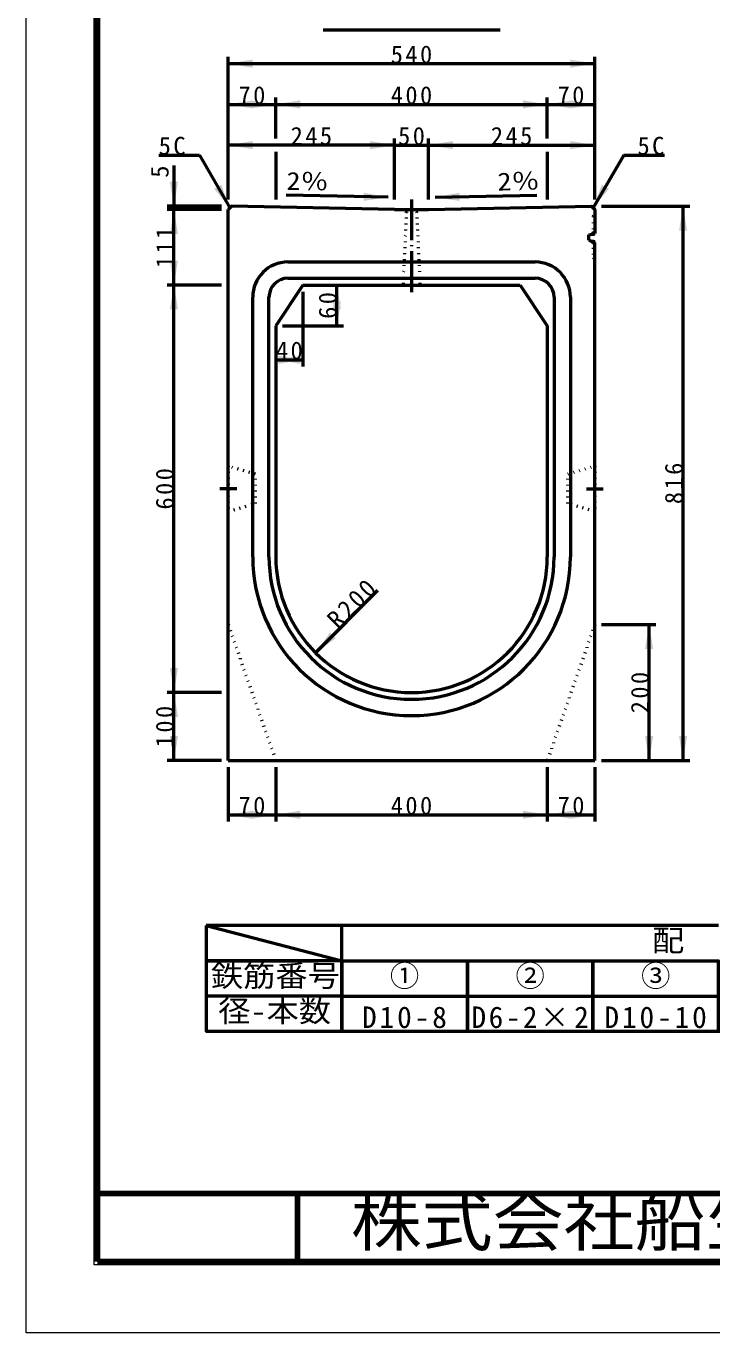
# Model space of a CAD drawing. Units: millimetres, scale not verified. Extents: x -2102 to 2102, y -1485 to 1485.
# Drawn here: x -2102 to -1092, y -1485 to 439 of the extents above; entities that cross this region are included whole.
import ezdxf
from ezdxf.enums import TextEntityAlignment as Align

# ---------------------------------------------------------------- set-up
doc = ezdxf.new("R2010")
doc.units = ezdxf.units.MM
doc.header["$LTSCALE"] = 5
doc.header["$PDMODE"] = 32
doc.header["$PDSIZE"] = 2.5
doc.linetypes.add('DOTTED', pattern=[1.75, 0.25, -1.5])
doc.linetypes.add('LONG_DASHED_DOTTED', pattern=[15.25, 12, -1.5, 0.25, -1.5])
doc.layers.add('0-0_V-nasSTD', color=7, linetype='Continuous', lineweight=35)
doc.layers.add('0-1_0', color=7, linetype='Continuous', lineweight=50)
doc.styles.add('ＭＳ ゴシック', font='')
doc.styles.get('ＭＳ ゴシック').set_extended_font_data('MS Gothic')

msp = doc.modelspace()

# ---------------------------------------------------------------- linework, layer by layer
at = {"layer": '0-0_V-nasSTD', "lineweight": 100}
for p, q in [((-1997.5, 1380), (-1997.5, -1380)), ((-1702.5, -1280), (-1702.5, -1380)), ((-1997.5, -1380), (1997.5, -1380))]:
    msp.add_line(p, q, dxfattribs=at)
at = {"layer": '0-0_V-nasSTD', "lineweight": 50}
for p, q in [((-1734.724, 253.874), (-1734.724, 183.874)), ((-1334.724, 253.874), (-1334.724, 183.874)), ((-1837.5, -885), (-1637.5, -937)), ((-1452.5, -885), (-1637.5, -885)), ((-1267.5, -885), (-1452.5, -885)), ((-1082.5, -885), (-1267.5, -885)), ((-1837.5, -937), (-1837.5, -989)), ((-1637.5, -937), (-1452.5, -937)), ((-1452.5, -937), (-1267.5, -937)), ((-1267.5, -937), (-1082.5, -937))]:
    msp.add_line(p, q, dxfattribs=at)
at = {"layer": '0-0_V-nasSTD', "lineweight": 18}
for points in [[(-2102.5, -1485), (-2102.5, 1485), (2102.5, 1485), (2102.5, -1485)], [(-2002.5, -1385), (-2002.5, 1385), (2002.5, 1385), (2002.5, -1385)]]:
    msp.add_lwpolyline(points, close=True, dxfattribs=at)
at = {"layer": '0-0_V-nasSTD', "lineweight": 50}
for points in [[(-1837.5, -885), (-1837.5, -937), (-1672.5, -937)], [(-1637.5, -937), (-1637.5, -885), (-1837.5, -885)], [(-1637.5, -989), (-1637.5, -937), (-1837.5, -937)], [(-1637.5, -937), (-1637.5, -989), (-1452.5, -989), (-1452.5, -937), (-1452.5, -989), (-1267.5, -989), (-1267.5, -937), (-1267.5, -989), (-1082.5, -989), (-1082.5, -937), (-1082.5, -989), (-897.5, -989)], [(-1637.5, -989), (-1637.5, -1041), (-1452.5, -1041), (-1452.5, -989), (-1452.5, -1041), (-1267.5, -1041), (-1267.5, -989), (-1267.5, -1041), (-1082.5, -1041), (-1082.5, -989), (-1082.5, -1041), (-897.5, -1041)]]:
    msp.add_lwpolyline(points, dxfattribs=at)
msp.add_lwpolyline([(-1837.5, -989), (-1837.5, -1041), (-1637.5, -1041), (-1637.5, -989)], close=True, dxfattribs=at)
at = {"layer": '0-0_V-nasSTD'}
for points in [[(-1804.724, 383.874), (-1768.724, 377.874), (-1768.724, 389.874)], [(-1300.724, 377.874), (-1300.724, 389.874), (-1264.724, 383.874)], [(-1804.724, 323.874), (-1768.724, 317.874), (-1768.724, 329.874)], [(-1770.724, 317.874), (-1770.724, 329.874), (-1734.724, 323.874)], [(-1734.724, 323.874), (-1698.724, 317.874), (-1698.724, 329.874)], [(-1370.724, 317.874), (-1370.724, 329.874), (-1334.724, 323.874)], [(-1334.724, 323.874), (-1298.724, 317.874), (-1298.724, 329.874)], [(-1300.724, 317.874), (-1300.724, 329.874), (-1264.724, 323.874)], [(-1804.724, 263.874), (-1768.724, 257.874), (-1768.724, 269.874)], [(-1595.724, 257.874), (-1595.724, 269.874), (-1559.724, 263.874)], [(-1509.724, 263.874), (-1473.724, 257.874), (-1473.724, 269.874)], [(-1300.724, 257.874), (-1300.724, 269.874), (-1264.724, 263.874)], [(-1890.724, 209.874), (-1884.724, 173.874), (-1878.724, 209.874)], [(-1825.42, 199.551), (-1815.028, 205.551), (-1802.224, 171.374)], [(-1605.455, 181.841), (-1605.205, 193.838), (-1569.338, 187.09)], [(-1500.11, 187.09), (-1464.242, 193.838), (-1463.992, 181.841)], [(-1267.224, 171.374), (-1254.42, 205.551), (-1244.028, 199.551)], [(-1140.724, 137.874), (-1134.724, 173.874), (-1128.724, 137.874)], [(-1890.724, 132.874), (-1884.724, 168.874), (-1878.724, 132.874)], [(-1890.724, 93.874), (-1884.724, 57.874), (-1878.724, 93.874)], [(-1890.724, 21.874), (-1884.724, 57.874), (-1878.724, 21.874)], [(-1650.724, 21.874), (-1644.724, 57.874), (-1638.724, 21.874)], [(-1650.724, 33.874), (-1644.724, -2.126), (-1638.724, 33.874)], [(-1734.724, -52.126), (-1698.724, -58.126), (-1698.724, -46.126)], [(-1730.724, -58.126), (-1730.724, -46.126), (-1694.724, -52.126)], [(-1190.724, -478.126), (-1184.724, -442.126), (-1178.724, -478.126)], [(-1676.145, -483.547), (-1654.932, -453.849), (-1646.447, -462.334)], [(-1890.724, -506.126), (-1884.724, -542.126), (-1878.724, -506.126)], [(-1890.724, -578.126), (-1884.724, -542.126), (-1878.724, -578.126)], [(-1890.724, -606.126), (-1884.724, -642.126), (-1878.724, -606.126)], [(-1190.724, -606.126), (-1184.724, -642.126), (-1178.724, -606.126)], [(-1140.724, -606.126), (-1134.724, -642.126), (-1128.724, -606.126)], [(-1804.724, -722.126), (-1768.724, -728.126), (-1768.724, -716.126)], [(-1770.724, -728.126), (-1770.724, -716.126), (-1734.724, -722.126)], [(-1734.724, -722.126), (-1698.724, -728.126), (-1698.724, -716.126)], [(-1370.724, -728.126), (-1370.724, -716.126), (-1334.724, -722.126)], [(-1334.724, -722.126), (-1298.724, -728.126), (-1298.724, -716.126)], [(-1300.724, -728.126), (-1300.724, -716.126), (-1264.724, -722.126)]]:
    msp.add_solid(points, dxfattribs=at)
at = {"layer": '0-1_0'}
for p, q in [((-1665.127, 433.874), (-1404.321, 433.874)), ((-1804.724, 183.874), (-1804.724, 393.874)), ((-1264.724, 183.874), (-1264.724, 393.874)), ((-1804.724, 383.874), (-1264.724, 383.874)), ((-1734.724, 273.874), (-1734.724, 333.874)), ((-1334.724, 273.874), (-1334.724, 333.874)), ((-1559.724, 183.874), (-1559.724, 273.874)), ((-1509.724, 183.874), (-1509.724, 273.874)), ((-1559.724, 263.874), (-1804.724, 263.874)), ((-1559.724, 263.874), (-1509.724, 263.874)), ((-1509.724, 263.874), (-1264.724, 263.874)), ((-1907.224, 249.316), (-1847.224, 249.316)), ((-1884.724, 233.874), (-1884.724, 173.874)), ((-1847.224, 249.316), (-1802.224, 171.374)), ((-1222.224, 249.316), (-1267.224, 171.374)), ((-1222.224, 249.316), (-1162.224, 249.316)), ((-1814.724, 173.874), (-1894.724, 173.874)), ((-1884.724, 168.874), (-1884.724, 173.874)), ((-1569.338, 187.09), (-1719.306, 190.214)), ((-1500.11, 187.09), (-1350.142, 190.214)), ((-1254.724, 173.874), (-1124.724, 173.874)), ((-1134.724, -642.126), (-1134.724, 173.874)), ((-1814.724, 168.874), (-1894.724, 168.874)), ((-1884.724, 57.874), (-1884.724, 168.874)), ((-1804.724, -642.126), (-1804.724, 168.874)), ((-1559.724, 168.874), (-1509.724, 168.874)), ((-1264.724, 168.874), (-1264.724, 133.889)), ((-1273.724, 131.874), (-1264.724, 133.889)), ((-1273.724, 123.874), (-1273.724, 131.874)), ((-1273.724, 123.874), (-1264.724, 120.516)), ((-1264.724, -642.126), (-1264.724, 120.516)), ((-1716.724, 91.874), (-1352.724, 91.874)), ((-1814.724, 57.874), (-1894.724, 57.874)), ((-1694.724, 57.874), (-1734.724, -2.126)), ((-1716.724, 67.874), (-1352.724, 67.874)), ((-1694.724, 57.874), (-1374.724, 57.874)), ((-1644.724, -2.126), (-1644.724, 57.874)), ((-1547.224, 57.874), (-1522.224, 57.874)), ((-1374.724, 57.874), (-1334.724, -2.126)), ((-1768.724, 7.874), (-1768.724, 39.874)), ((-1744.724, 7.874), (-1744.724, 39.874)), ((-1694.724, 47.874), (-1694.724, -62.126)), ((-1324.724, 39.874), (-1324.724, 7.874)), ((-1300.724, 39.874), (-1300.724, 7.874)), ((-1768.724, -342.126), (-1768.724, 7.874)), ((-1744.724, -342.126), (-1744.724, 7.874)), ((-1324.724, 7.874), (-1324.724, -342.126)), ((-1300.724, 7.874), (-1300.724, -342.126)), ((-1734.724, -2.126), (-1734.724, -342.126)), ((-1724.724, -2.126), (-1634.724, -2.126)), ((-1334.724, -2.126), (-1334.724, -342.126)), ((-1734.724, -52.126), (-1694.724, -52.126)), ((-1676.145, -483.547), (-1584.221, -391.623)), ((-1254.724, -442.126), (-1174.724, -442.126)), ((-1184.724, -642.126), (-1184.724, -442.126)), ((-1814.724, -542.126), (-1894.724, -542.126)), ((-1814.724, -642.126), (-1894.724, -642.126)), ((-1804.724, -642.126), (-1264.724, -642.126)), ((-1804.724, -652.126), (-1804.724, -732.126)), ((-1734.724, -652.126), (-1734.724, -732.126)), ((-1334.724, -652.126), (-1334.724, -732.126)), ((-1264.724, -652.126), (-1264.724, -732.126)), ((-1254.724, -642.126), (-1124.724, -642.126)), ((-1804.724, -722.126), (-1734.724, -722.126)), ((-1734.724, -722.126), (-1334.724, -722.126)), ((-1334.724, -722.126), (-1264.724, -722.126))]:
    msp.add_line(p, q, dxfattribs=at)
at = {"layer": '0-1_0', "linetype": 'LONG_DASHED_DOTTED'}
for p, q in [((-1534.724, 183.874), (-1534.724, 42.874)), ((-1792.224, -242.126), (-1817.224, -242.126)), ((-1277.224, -242.126), (-1252.224, -242.126))]:
    msp.add_line(p, q, dxfattribs=at)
at = {"layer": '0-1_0', "linetype": 'DOTTED'}
for p, q in [((-1542.224, 165.874), (-1547.224, 57.874)), ((-1527.224, 165.874), (-1522.224, 57.874)), ((-1267.024, 158.874), (-1264.724, 161.174)), ((-1267.024, 158.874), (-1267.024, 133.374)), ((-1304.724, -220.626), (-1264.724, -208.626)), ((-1264.724, -208.626), (-1264.724, -275.626)), ((-1304.724, -263.626), (-1304.724, -220.626)), ((-1264.724, -275.626), (-1304.724, -263.626)), ((-1804.724, -442.126), (-1734.724, -642.126)), ((-1264.724, -442.126), (-1334.724, -642.126))]:
    msp.add_line(p, q, dxfattribs=at)
at = {"layer": '0-1_0', "lineweight": 100}
msp.add_line((-1997.5, -1280), (1997.5, -1280), dxfattribs=at)
at = {"layer": '0-1_0'}
for points in [[(-1804.724, 323.874), (-1734.724, 323.874), (-1334.724, 323.874), (-1264.724, 323.874)], [(-1559.724, 168.874), (-1799.724, 173.874), (-1804.724, 168.874)], [(-1509.724, 168.874), (-1269.724, 173.874), (-1264.724, 168.874)], [(-1884.724, -642.126), (-1884.724, -542.126), (-1884.724, 57.874)]]:
    msp.add_lwpolyline(points, dxfattribs=at)
at = {"layer": '0-1_0', "linetype": 'DOTTED'}
for points in [[(-1542.224, 165.874), (-1545.224, 168.874), (-1524.224, 168.874)], [(-1542.224, 165.874), (-1527.224, 165.874), (-1524.224, 168.874)], [(-1267.024, 121.374), (-1267.024, 98.874), (-1264.724, 96.574)]]:
    msp.add_lwpolyline(points, dxfattribs=at)
msp.add_lwpolyline([(-1764.724, -220.626), (-1804.724, -208.626), (-1804.724, -275.626), (-1764.724, -263.626)], close=True, dxfattribs=at)
at = {"layer": '0-1_0'}
for centre, radius, start, end in [((-1716.724, 39.874), 52, 90, 180), ((-1352.724, 39.874), 52, 0, 90), ((-1716.724, 39.874), 28, 90, 180), ((-1352.724, 39.874), 28, 0, 90), ((-1534.724, -342.126), 234, 180, 270), ((-1534.724, -342.126), 210, 180, 270), ((-1534.724, -342.126), 200, 180, 270), ((-1534.724, -342.126), 200, 270, 0), ((-1534.724, -342.126), 210, 270, 0), ((-1534.724, -342.126), 234, 270, 0)]:
    msp.add_arc(centre, radius, start, end, dxfattribs=at)
for p in [(-1267.024, 133.374), (-1267.024, 121.374)]:
    msp.add_point(p, dxfattribs=at)

# ---------------------------------------------------------------- texts
at = {"layer": '0-0_V-nasSTD', "style": 'ＭＳ ゴシック'}
msp.add_text('5', height=26.39, rotation=90, dxfattribs=at).set_placement((-1884.724, 215.874), align=Align.BOTTOM_LEFT)
at = {"layer": '0-0_V-nasSTD', "style": 'ＭＳ ゴシック', "width": 1.15}
for rotation, p in [(358.807, (-1719.306, 190.214)), (1.193, (-1407.73, 189.014))]:
    msp.add_text('2％', height=26.39, rotation=rotation, dxfattribs=at).set_placement(p, align=Align.BOTTOM_LEFT)
at = {"layer": '0-0_V-nasSTD', "style": 'ＭＳ ゴシック', "width": 1.1}
for s, height, p in [('配\u3000\u3000\u3000\u3000\u3000\u3000\u3000\u3000\u3000\u3000筋', 31.67, (-1180.46, -932.6)), ('鉄筋番号', 31.67, (-1830.38, -984.6)), ('径-本数', 31.67, (-1819.58, -1036.6)), ('株式会社船生コンクリート工業', 69.65, (-1624.221, -1377.45))]:
    msp.add_text(s, height=height, dxfattribs=at).set_placement(p, align=Align.BOTTOM_LEFT)
at = {"layer": '0-0_V-nasSTD', "style": 'ＭＳ ゴシック'}
for s, p in [('①', (-1566.6, -984.6)), ('②', (-1381.6, -984.6)), ('③', (-1196.6, -984.6))]:
    msp.add_text(s, height=31.67, dxfattribs=at).set_placement(p, align=Align.BOTTOM_LEFT)
at = {"layer": '0-0_V-nasSTD', "attachment_point": 7, "style": 'ＭＳ ゴシック'}
for s, insert, char_height in [('\\T1.2;540', (-1565.324, 383.874), 26.39), ('\\T1.2;70', (-1789.524, 323.874), 26.39), ('\\T1.2;400', (-1565.324, 323.874), 26.39), ('\\T1.2;70', (-1319.524, 323.874), 26.39), ('\\T1.2;245', (-1712.824, 263.874), 26.39), ('\\T1.2;50', (-1554.524, 263.874), 26.39), ('\\T1.2;245', (-1417.824, 263.874), 26.39), ('\\T1.2;5C', (-1907.224, 249.316), 26.39), ('\\T1.2;5C', (-1201.824, 249.316), 26.39), ('\\T1.2;40', (-1734.524, -52.126), 26.39), ('\\T1.2;70', (-1789.521, -722.126), 26.39), ('\\T1.2;400', (-1565.324, -722.126), 26.39), ('\\T1.2;70', (-1319.521, -722.126), 26.39), ('\\T1.2;D10-8', (-1607.64, -1036.6), 31.67), ('\\T1.17;D6-2×2', (-1446.4, -1036.6), 31.67), ('\\T1.2;D10-10', (-1250.6, -1036.6), 31.67)]:
    msp.add_mtext(s, dxfattribs=dict(at, insert=insert, char_height=char_height))
at = {"layer": '0-0_V-nasSTD', "char_height": 26.39, "attachment_point": 7, "style": 'ＭＳ ゴシック'}
for s, insert, rotation in [('\\T1.2;111', (-1884.724, 82.774), 90), ('\\T1.2;60', (-1644.724, 8.074), 90), ('\\T1.2;816', (-1134.724, -264.726), 90), ('\\T1.2;600', (-1884.724, -272.726), 90), ('\\T1.2;R200', (-1642.77, -450.172), 45), ('\\T1.2;200', (-1184.724, -572.726), 90), ('\\T1.2;100', (-1884.724, -622.726), 90)]:
    msp.add_mtext(s, dxfattribs=dict(at, insert=insert, rotation=rotation))

doc.saveas('drawing.dxf')
